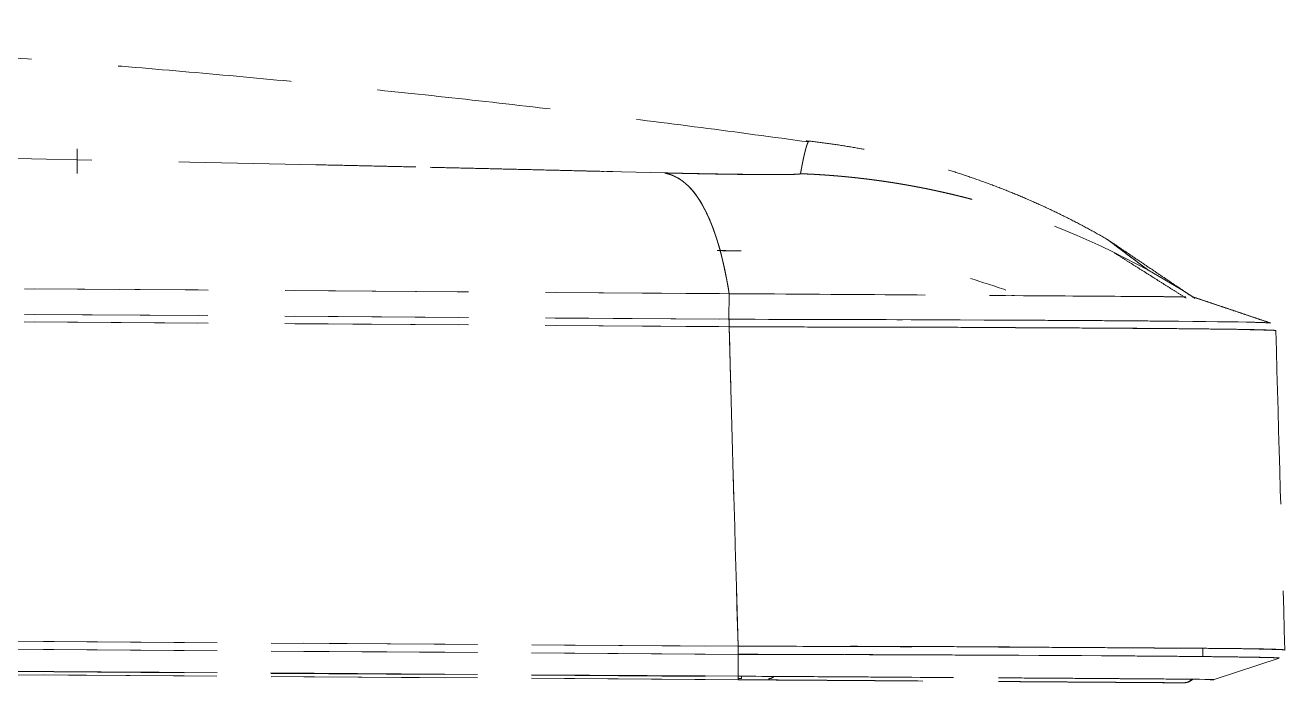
# Model space of a CAD drawing. Header units: millimetres. Extents: x 8883 to 11259, y -10160 to -6800.
# Drawn here: x 10500.89 to 10546.94, y -8196.76 to -8172.71 of the extents above; entities that cross this region are included whole.
import ezdxf

# ---------------------------------------------------------------- set-up
doc = ezdxf.new("R2010")
doc.units = ezdxf.units.MM
doc.linetypes.add('HIDDEN', pattern=[9.525, 6.35, -3.175])
doc.linetypes.add('HIDDEN2', pattern=[4.7625, 3.175, -1.5875])
doc.layers.add('HIDDEN', color=252, linetype='HIDDEN2', lineweight=13)

msp = doc.modelspace()

# ---------------------------------------------------------------- linework, layer by layer
at = {"layer": 'HIDDEN', "linetype": 'HIDDEN', "lineweight": 18}
for p, q in [((10367.517, -8181.432), (10526.621, -8182.533)), ((10526.62, -8183.741), (10367.503, -8182.641)), ((10367.503, -8182.641), (10526.62, -8183.741)), ((10526.615, -8183.467), (10367.509, -8182.366)), ((10367.509, -8182.366), (10526.615, -8183.467)), ((10502.797, -8182.368), (10502.797, -8182.368)), ((10502.798, -8182.368), (10502.798, -8182.368)), ((10504.337, -8182.379), (10502.798, -8182.368)), ((10502.799, -8182.368), (10502.799, -8182.368)), ((10504.338, -8182.379), (10504.338, -8182.378)), ((10526.621, -8182.533), (10526.615, -8183.467)), ((10526.615, -8183.467), (10526.621, -8182.533)), ((10545.848, -8183.416), (10543.573, -8182.65)), ((10526.62, -8183.741), (10526.949, -8195.428)), ((10526.949, -8195.428), (10367.012, -8194.322)), ((10367.012, -8194.322), (10526.949, -8195.428)), ((10367.003, -8194.616), (10526.952, -8195.723)), ((10526.952, -8195.723), (10367.003, -8194.616)), ((10526.948, -8196.522), (10366.997, -8195.416)), ((10366.997, -8195.416), (10526.948, -8196.522)), ((10366.997, -8195.431), (10526.95, -8196.538)), ((10526.953, -8195.7), (10526.955, -8195.428)), ((10526.947, -8196.651), (10367.004, -8195.544)), ((10526.952, -8195.723), (10526.948, -8196.522)), ((10546.729, -8195.859), (10544.352, -8196.642)), ((10544.352, -8196.642), (10546.729, -8195.859)), ((10546.729, -8195.859), (10546.729, -8195.859)), ((10527.07, -8196.608), (10526.946, -8196.607)), ((10526.948, -8196.522), (10526.948, -8196.538)), ((10527.07, -8196.608), (10527.07, -8196.534))]:
    msp.add_line(p, q, dxfattribs=at)
for centre, start, end in [((10528.059, -8196.314), 269.6038, 310.6038), ((10544.258, -8196.357), 269.6275, 288.2329)]:
    msp.add_arc(centre, 0.3, start, end, dxfattribs=at)
for points, degree in [([(10529.529, -8176.986), (10498.112, -8172.636), (10466.509, -8172.715)], 2), ([(10540.443, -8180.546), (10535.314, -8177.591), (10529.432, -8176.94)], 2), ([(10477.93, -8177.216), (10493.388, -8177.432), (10508.844, -8177.731), (10524.295, -8178.118)], 3), ([(10502.788, -8177.237), (10502.788, -8177.238), (10502.789, -8177.537), (10502.79, -8178.134)], 3), ([(10515.164, -8177.9), (10514.48, -8177.884), (10513.797, -8177.869), (10513.114, -8177.853)], 3), ([(10524.295, -8178.118), (10521.427, -8178.046), (10518.56, -8177.978), (10515.692, -8177.912)], 3), ([(10524.295, -8178.118), (10524.287, -8178.12), (10524.278, -8178.123), (10524.269, -8178.125)], 3), ([(10524.269, -8178.125), (10524.279, -8178.123), (10524.288, -8178.12), (10524.295, -8178.118)], 3), ([(10541.959, -8181.686), (10540.443, -8180.545)], 1), ([(10540.443, -8180.546), (10543.645, -8182.706)], 1), ([(10541.959, -8181.686), (10540.443, -8180.546)], 1), ([(10543.329, -8182.698), (10540.629, -8180.993)], 1), ([(10526.621, -8182.533), (10473.611, -8182.166), (10420.53, -8181.799), (10367.517, -8181.432)], 3), ([(10536.739, -8182.402), (10536.313, -8182.251), (10535.883, -8182.112), (10535.45, -8181.984)], 3), ([(10546.418, -8183.608), (10543.556, -8182.644)], 1), ([(10543.574, -8182.65), (10543.574, -8182.65), (10543.573, -8182.65), (10543.573, -8182.65)], 3), ([(10546.404, -8183.604), (10545.46, -8183.286), (10544.517, -8182.968), (10543.574, -8182.65)], 3), ([(10526.949, -8195.428), (10526.84, -8191.532), (10526.73, -8187.637), (10526.62, -8183.741)], 3), ([(10546.608, -8183.88), (10546.717, -8187.775), (10546.826, -8191.671), (10546.935, -8195.566)], 3), ([(10526.955, -8195.428), (10526.955, -8195.519), (10526.954, -8195.609), (10526.953, -8195.7)], 3), ([(10543.942, -8195.807), (10543.934, -8195.509)], 1), ([(10367.004, -8195.544), (10420.318, -8195.913), (10473.633, -8196.282), (10526.947, -8196.651)], 3), ([(10526.948, -8196.522), (10526.949, -8196.255), (10526.95, -8195.989), (10526.952, -8195.723)], 3), ([(10544.352, -8196.642), (10544.351, -8196.639), (10540.583, -8196.609), (10531.504, -8196.55), (10526.948, -8196.522)], 3), ([(10526.948, -8196.538), (10526.948, -8196.538), (10526.948, -8196.532), (10526.948, -8196.522)], 3), ([(10526.948, -8196.538), (10526.948, -8196.538), (10526.948, -8196.534), (10526.948, -8196.526)], 3), ([(10529.863, -8196.54), (10530.087, -8196.541), (10530.31, -8196.543), (10530.532, -8196.544)], 3), ([(10543.228, -8196.763), (10543.229, -8196.763), (10543.229, -8196.763), (10543.229, -8196.763)], 3), ([(10543.418, -8196.721), (10543.503, -8196.688), (10543.51, -8196.635)], 2), ([(10544.206, -8196.653), (10544.222, -8196.656), (10544.239, -8196.657), (10544.256, -8196.657)], 3), ([(10544.352, -8196.642), (10544.323, -8196.652), (10544.29, -8196.658), (10544.256, -8196.657)], 3)]:
    msp.add_open_spline(points, degree=degree, dxfattribs=at)
for points, knots in [([(10529.531, -8176.951), (10529.531, -8176.951), (10529.531, -8176.951), (10529.531, -8176.951), (10529.531, -8176.952), (10529.531, -8176.952), (10529.531, -8176.952), (10529.53, -8176.952), (10529.53, -8176.953), (10529.53, -8176.953), (10529.529, -8176.954), (10529.528, -8176.955), (10529.528, -8176.956), (10529.527, -8176.957), (10529.526, -8176.958), (10529.525, -8176.959), (10529.524, -8176.96), (10529.523, -8176.962), (10529.522, -8176.964), (10529.521, -8176.966), (10529.519, -8176.968), (10529.518, -8176.97), (10529.517, -8176.973), (10529.515, -8176.975), (10529.513, -8176.978), (10529.512, -8176.982), (10529.51, -8176.985), (10529.508, -8176.989), (10529.506, -8176.993), (10529.504, -8176.997), (10529.502, -8177.001), (10529.5, -8177.006), (10529.498, -8177.011), (10529.495, -8177.017), (10529.493, -8177.022), (10529.49, -8177.028), (10529.488, -8177.035), (10529.485, -8177.041), (10529.482, -8177.049), (10529.479, -8177.056), (10529.477, -8177.064), (10529.473, -8177.072), (10529.47, -8177.081), (10529.467, -8177.09), (10529.464, -8177.1), (10529.461, -8177.11), (10529.457, -8177.12), (10529.454, -8177.131), (10529.45, -8177.143), (10529.446, -8177.155), (10529.442, -8177.167), (10529.438, -8177.181), (10529.434, -8177.194), (10529.43, -8177.208), (10529.426, -8177.223), (10529.422, -8177.239), (10529.417, -8177.255), (10529.413, -8177.271), (10529.408, -8177.289), (10529.404, -8177.306), (10529.399, -8177.325), (10529.394, -8177.344), (10529.389, -8177.364), (10529.384, -8177.385), (10529.379, -8177.407), (10529.374, -8177.429), (10529.368, -8177.452), (10529.363, -8177.476), (10529.357, -8177.5), (10529.352, -8177.526), (10529.346, -8177.552), (10529.34, -8177.579), (10529.334, -8177.607), (10529.328, -8177.636), (10529.322, -8177.666), (10529.315, -8177.697), (10529.309, -8177.728), (10529.302, -8177.761), (10529.296, -8177.795), (10529.289, -8177.83), (10529.282, -8177.865), (10529.275, -8177.902), (10529.268, -8177.94), (10529.261, -8177.979), (10529.253, -8178.019), (10529.246, -8178.06), (10529.238, -8178.103), (10529.233, -8178.132), (10529.231, -8178.146)], [0, 0, 0, 0, 0.000068, 0.005523, 0.011127, 0.016883, 0.022788, 0.028844, 0.03505, 0.041406, 0.047912, 0.054569, 0.061376, 0.068333, 0.075441, 0.082699, 0.090107, 0.097665, 0.105374, 0.113233, 0.121242, 0.129401, 0.137711, 0.146171, 0.154781, 0.163541, 0.172452, 0.181512, 0.190724, 0.200085, 0.209597, 0.219258, 0.229071, 0.239033, 0.249145, 0.259408, 0.269821, 0.280385, 0.291098, 0.301962, 0.312976, 0.32414, 0.335454, 0.346919, 0.358534, 0.370299, 0.382214, 0.39428, 0.406495, 0.418861, 0.431377, 0.444043, 0.45686, 0.469826, 0.482943, 0.49621, 0.509627, 0.523194, 0.536912, 0.550779, 0.564797, 0.578965, 0.593283, 0.607751, 0.622369, 0.637137, 0.652056, 0.667124, 0.682343, 0.697711, 0.71323, 0.728899, 0.744718, 0.760687, 0.776806, 0.793075, 0.809494, 0.826063, 0.842781, 0.85965, 0.876669, 0.893838, 0.911157, 0.928626, 0.946245, 0.964013, 0.981932, 1, 1, 1, 1]), ([(10511.508, -8177.818), (10511.617, -8177.82), (10512.045, -8177.83), (10512.793, -8177.846), (10513.752, -8177.868), (10514.542, -8177.886), (10515.013, -8177.896), (10515.165, -8177.9)], [0, 0, 0, 0, 0.089399, 0.351526, 0.613648, 0.875766, 1, 1, 1, 1]), ([(10515.693, -8177.912), (10516.005, -8177.919), (10516.636, -8177.934), (10517.586, -8177.956), (10518.545, -8177.978), (10519.503, -8178.001), (10520.461, -8178.024), (10521.42, -8178.047), (10522.378, -8178.071), (10523.337, -8178.094), (10523.975, -8178.11), (10524.295, -8178.118)], [0, 0, 0, 0, 0.108633, 0.220061, 0.331486, 0.44291, 0.554332, 0.665752, 0.77717, 0.888586, 1, 1, 1, 1]), ([(10524.269, -8178.125), (10524.275, -8178.127), (10524.287, -8178.129), (10524.305, -8178.132), (10524.322, -8178.136), (10524.34, -8178.14), (10524.358, -8178.145), (10524.375, -8178.149), (10524.393, -8178.154), (10524.41, -8178.159), (10524.428, -8178.164), (10524.445, -8178.17), (10524.462, -8178.175), (10524.479, -8178.181), (10524.497, -8178.188), (10524.514, -8178.194), (10524.531, -8178.2), (10524.548, -8178.207), (10524.565, -8178.214), (10524.581, -8178.221), (10524.598, -8178.229), (10524.615, -8178.236), (10524.631, -8178.244), (10524.648, -8178.252), (10524.664, -8178.261), (10524.681, -8178.269), (10524.697, -8178.278), (10524.714, -8178.287), (10524.73, -8178.296), (10524.746, -8178.305), (10524.762, -8178.315), (10524.778, -8178.324), (10524.794, -8178.334), (10524.81, -8178.345), (10524.826, -8178.355), (10524.842, -8178.366), (10524.858, -8178.376), (10524.873, -8178.387), (10524.889, -8178.399), (10524.904, -8178.41), (10524.92, -8178.422), (10524.935, -8178.433), (10524.951, -8178.445), (10524.966, -8178.458), (10524.981, -8178.47), (10524.996, -8178.483), (10525.012, -8178.495), (10525.027, -8178.508), (10525.042, -8178.522), (10525.057, -8178.535), (10525.071, -8178.549), (10525.086, -8178.563), (10525.101, -8178.577), (10525.116, -8178.591), (10525.13, -8178.605), (10525.145, -8178.62), (10525.159, -8178.634), (10525.174, -8178.649), (10525.188, -8178.665), (10525.202, -8178.68), (10525.217, -8178.696), (10525.231, -8178.711), (10525.245, -8178.727), (10525.259, -8178.743), (10525.273, -8178.76), (10525.287, -8178.776), (10525.301, -8178.793), (10525.315, -8178.81), (10525.328, -8178.827), (10525.342, -8178.844), (10525.356, -8178.861), (10525.369, -8178.879), (10525.383, -8178.897), (10525.396, -8178.915), (10525.41, -8178.933), (10525.423, -8178.951), (10525.436, -8178.97), (10525.45, -8178.989), (10525.463, -8179.007), (10525.476, -8179.026), (10525.489, -8179.046), (10525.502, -8179.065), (10525.515, -8179.085), (10525.527, -8179.105), (10525.54, -8179.124), (10525.553, -8179.145), (10525.566, -8179.165), (10525.578, -8179.185), (10525.591, -8179.206), (10525.603, -8179.227), (10525.616, -8179.248), (10525.628, -8179.269), (10525.64, -8179.29), (10525.652, -8179.312), (10525.665, -8179.334), (10525.677, -8179.356), (10525.689, -8179.378), (10525.701, -8179.4), (10525.713, -8179.422), (10525.724, -8179.445), (10525.736, -8179.467), (10525.748, -8179.49), (10525.76, -8179.513), (10525.771, -8179.537), (10525.783, -8179.56), (10525.794, -8179.584), (10525.806, -8179.607), (10525.817, -8179.631), (10525.828, -8179.655), (10525.84, -8179.679), (10525.851, -8179.704), (10525.862, -8179.728), (10525.873, -8179.753), (10525.884, -8179.778), (10525.895, -8179.803), (10525.906, -8179.828), (10525.917, -8179.853), (10525.928, -8179.879), (10525.938, -8179.904), (10525.949, -8179.93), (10525.96, -8179.956), (10525.97, -8179.982), (10525.981, -8180.009), (10525.991, -8180.035), (10526.001, -8180.062), (10526.012, -8180.088), (10526.022, -8180.115), (10526.032, -8180.142), (10526.042, -8180.169), (10526.052, -8180.197), (10526.062, -8180.224), (10526.072, -8180.252), (10526.082, -8180.28), (10526.092, -8180.308), (10526.102, -8180.336), (10526.111, -8180.364), (10526.121, -8180.392), (10526.131, -8180.421), (10526.14, -8180.45), (10526.15, -8180.479), (10526.159, -8180.508), (10526.168, -8180.537), (10526.178, -8180.566), (10526.187, -8180.595), (10526.196, -8180.625), (10526.205, -8180.655), (10526.214, -8180.685), (10526.223, -8180.715), (10526.232, -8180.745), (10526.241, -8180.775), (10526.25, -8180.805), (10526.258, -8180.836), (10526.267, -8180.867), (10526.276, -8180.898), (10526.284, -8180.928), (10526.293, -8180.96), (10526.301, -8180.991), (10526.31, -8181.022), (10526.318, -8181.054), (10526.326, -8181.085), (10526.335, -8181.117), (10526.343, -8181.149), (10526.351, -8181.181), (10526.359, -8181.214), (10526.367, -8181.246), (10526.375, -8181.278), (10526.383, -8181.311), (10526.39, -8181.344), (10526.398, -8181.377), (10526.406, -8181.41), (10526.414, -8181.443), (10526.421, -8181.476), (10526.429, -8181.509), (10526.436, -8181.543), (10526.444, -8181.577), (10526.451, -8181.61), (10526.458, -8181.644), (10526.465, -8181.678), (10526.473, -8181.713), (10526.48, -8181.747), (10526.487, -8181.781), (10526.494, -8181.816), (10526.501, -8181.851), (10526.508, -8181.885), (10526.514, -8181.92), (10526.521, -8181.955), (10526.528, -8181.991), (10526.534, -8182.026), (10526.541, -8182.061), (10526.548, -8182.097), (10526.554, -8182.132), (10526.56, -8182.168), (10526.567, -8182.204), (10526.573, -8182.24), (10526.579, -8182.276), (10526.586, -8182.313), (10526.592, -8182.349), (10526.598, -8182.385), (10526.604, -8182.422), (10526.61, -8182.459), (10526.616, -8182.496), (10526.619, -8182.52), (10526.621, -8182.533)], [0, 0, 0, 0, 0.005434, 0.010863, 0.016287, 0.021707, 0.027123, 0.032533, 0.03794, 0.043342, 0.048739, 0.054132, 0.05952, 0.064904, 0.070284, 0.075658, 0.081029, 0.086395, 0.091756, 0.097113, 0.102466, 0.107814, 0.113157, 0.118497, 0.123831, 0.129161, 0.134487, 0.139809, 0.145125, 0.150438, 0.155746, 0.16105, 0.166349, 0.171644, 0.176934, 0.18222, 0.187501, 0.192778, 0.198051, 0.203319, 0.208583, 0.213843, 0.219098, 0.224348, 0.229595, 0.234837, 0.240074, 0.245307, 0.250536, 0.25576, 0.26098, 0.266196, 0.271407, 0.276614, 0.281816, 0.287015, 0.292208, 0.297398, 0.302583, 0.307763, 0.31294, 0.318111, 0.323279, 0.328442, 0.333601, 0.338756, 0.343906, 0.349052, 0.354193, 0.35933, 0.364463, 0.369591, 0.374715, 0.379835, 0.38495, 0.390062, 0.395168, 0.400271, 0.405369, 0.410463, 0.415552, 0.420637, 0.425718, 0.430794, 0.435866, 0.440934, 0.445998, 0.451057, 0.456112, 0.461162, 0.466208, 0.47125, 0.476288, 0.481321, 0.48635, 0.491375, 0.496395, 0.501411, 0.506423, 0.511431, 0.516434, 0.521433, 0.526427, 0.531418, 0.536404, 0.541385, 0.546363, 0.551336, 0.556305, 0.561269, 0.56623, 0.571186, 0.576137, 0.581085, 0.586028, 0.590967, 0.595902, 0.600832, 0.605758, 0.61068, 0.615598, 0.620511, 0.62542, 0.630325, 0.635225, 0.640122, 0.645014, 0.649902, 0.654785, 0.659665, 0.66454, 0.66941, 0.674277, 0.679139, 0.683998, 0.688851, 0.693701, 0.698547, 0.703388, 0.708225, 0.713058, 0.717886, 0.72271, 0.727531, 0.732347, 0.737158, 0.741966, 0.746769, 0.751568, 0.756363, 0.761154, 0.76594, 0.770723, 0.775501, 0.780275, 0.785045, 0.78981, 0.794572, 0.799329, 0.804082, 0.808831, 0.813576, 0.818317, 0.823053, 0.827786, 0.832514, 0.837238, 0.841958, 0.846674, 0.851385, 0.856093, 0.860796, 0.865495, 0.870191, 0.874882, 0.879569, 0.884251, 0.88893, 0.893605, 0.898275, 0.902942, 0.907604, 0.912262, 0.916917, 0.921567, 0.926213, 0.930855, 0.935493, 0.940127, 0.944756, 0.949382, 0.954004, 0.958622, 0.963235, 0.967845, 0.972451, 0.977052, 0.98165, 0.986243, 0.990833, 0.995418, 1, 1, 1, 1]), ([(10526.621, -8182.533), (10526.41, -8181.185), (10526.098, -8180.127), (10525.303, -8178.648), (10524.819, -8178.226), (10524.269, -8178.125)], [0, 0, 0, 0, 0.5, 0.5, 1, 1, 1, 1]), ([(10529.231, -8178.146), (10529.231, -8178.147), (10529.23, -8178.147), (10529.23, -8178.148), (10529.229, -8178.149), (10529.228, -8178.149), (10529.227, -8178.15), (10529.225, -8178.151), (10529.223, -8178.152), (10529.221, -8178.152), (10529.218, -8178.153), (10529.215, -8178.154), (10529.212, -8178.154), (10529.209, -8178.155), (10529.206, -8178.156), (10529.202, -8178.156), (10529.197, -8178.157), (10529.193, -8178.157), (10529.188, -8178.158), (10529.183, -8178.159), (10529.178, -8178.159), (10529.173, -8178.16), (10529.167, -8178.16), (10529.161, -8178.161), (10529.154, -8178.161), (10529.148, -8178.162), (10529.141, -8178.162), (10529.133, -8178.163), (10529.126, -8178.163), (10529.118, -8178.164), (10529.11, -8178.164), (10529.102, -8178.165), (10529.093, -8178.165), (10529.084, -8178.166), (10529.075, -8178.166), (10529.066, -8178.167), (10529.056, -8178.167), (10529.046, -8178.167), (10529.036, -8178.168), (10529.025, -8178.168), (10529.014, -8178.169), (10529.003, -8178.169), (10528.992, -8178.169), (10528.98, -8178.17), (10528.968, -8178.17), (10528.956, -8178.17), (10528.944, -8178.171), (10528.931, -8178.171), (10528.918, -8178.171), (10528.904, -8178.171), (10528.891, -8178.172), (10528.877, -8178.172), (10528.82, -8178.173), (10528.707, -8178.175), (10528.519, -8178.176), (10528.301, -8178.176), (10528.055, -8178.176), (10527.857, -8178.175), (10527.725, -8178.174), (10527.671, -8178.174), (10527.615, -8178.173), (10527.559, -8178.173), (10527.503, -8178.172), (10527.447, -8178.172), (10527.39, -8178.172), (10527.332, -8178.171), (10527.274, -8178.17), (10527.216, -8178.17), (10527.157, -8178.169), (10527.098, -8178.169), (10527.038, -8178.168), (10526.978, -8178.167), (10526.917, -8178.167), (10526.857, -8178.166), (10526.795, -8178.165), (10526.733, -8178.164), (10526.671, -8178.164), (10526.608, -8178.163), (10526.545, -8178.162), (10526.482, -8178.161), (10526.418, -8178.16), (10526.353, -8178.159), (10526.288, -8178.158), (10526.223, -8178.157), (10526.157, -8178.156), (10526.091, -8178.155), (10526.024, -8178.154), (10525.957, -8178.153), (10525.89, -8178.152), (10525.822, -8178.15), (10525.754, -8178.149), (10525.685, -8178.148), (10525.616, -8178.147), (10525.546, -8178.145), (10525.476, -8178.144), (10525.405, -8178.143), (10525.334, -8178.141), (10525.263, -8178.14), (10525.191, -8178.138), (10525.119, -8178.137), (10525.046, -8178.135), (10524.973, -8178.134), (10524.899, -8178.132), (10524.825, -8178.13), (10524.751, -8178.129), (10524.676, -8178.127), (10524.601, -8178.125), (10524.525, -8178.124), (10524.449, -8178.122), (10524.372, -8178.12), (10524.321, -8178.119), (10524.295, -8178.118)], [0, 0, 0, 0, 0.005149, 0.010284, 0.015405, 0.020513, 0.025608, 0.03069, 0.03576, 0.040817, 0.045863, 0.050896, 0.055918, 0.060929, 0.065929, 0.070918, 0.075897, 0.080866, 0.085824, 0.090773, 0.095713, 0.100644, 0.105566, 0.110479, 0.115385, 0.120282, 0.125172, 0.130054, 0.13493, 0.139799, 0.144661, 0.149517, 0.154367, 0.159212, 0.164051, 0.168885, 0.173715, 0.178541, 0.183362, 0.188179, 0.192993, 0.197804, 0.202612, 0.207418, 0.212221, 0.217022, 0.221822, 0.22662, 0.231417, 0.236214, 0.24101, 0.245806, 0.250602, 0.299416, 0.348511, 0.398203, 0.448798, 0.500585, 0.510448, 0.520262, 0.530026, 0.539744, 0.549417, 0.559047, 0.568635, 0.578184, 0.587696, 0.597172, 0.606614, 0.616024, 0.625405, 0.634758, 0.644085, 0.653389, 0.66267, 0.671932, 0.681177, 0.690406, 0.699622, 0.708826, 0.718021, 0.727209, 0.736393, 0.745573, 0.754753, 0.763934, 0.773119, 0.782309, 0.791507, 0.800716, 0.809936, 0.81917, 0.828421, 0.83769, 0.846979, 0.856291, 0.865627, 0.87499, 0.884381, 0.893803, 0.903257, 0.912745, 0.92227, 0.931833, 0.941436, 0.951081, 0.96077, 0.970505, 0.980287, 0.990118, 1, 1, 1, 1]), ([(10524.295, -8178.118), (10524.307, -8178.118), (10524.331, -8178.119), (10524.367, -8178.12), (10524.405, -8178.121), (10524.445, -8178.122), (10524.487, -8178.123), (10524.531, -8178.124), (10524.576, -8178.125), (10524.624, -8178.126), (10524.673, -8178.127), (10524.724, -8178.128), (10524.777, -8178.13), (10524.831, -8178.131), (10524.887, -8178.132), (10524.945, -8178.133), (10525.005, -8178.135), (10525.066, -8178.136), (10525.13, -8178.137), (10525.194, -8178.139), (10525.336, -8178.142), (10525.539, -8178.146), (10525.789, -8178.151), (10526.001, -8178.154), (10526.181, -8178.158), (10526.358, -8178.161), (10526.555, -8178.164), (10526.788, -8178.167), (10527.059, -8178.171), (10527.334, -8178.174), (10527.581, -8178.176), (10527.822, -8178.178), (10528.099, -8178.179), (10528.353, -8178.178), (10528.551, -8178.177), (10528.676, -8178.176), (10528.772, -8178.175), (10528.849, -8178.173), (10528.92, -8178.171), (10528.993, -8178.169), (10529.067, -8178.166), (10529.119, -8178.163), (10529.152, -8178.161), (10529.17, -8178.159), (10529.186, -8178.158), (10529.198, -8178.156), (10529.208, -8178.155), (10529.216, -8178.153), (10529.221, -8178.152), (10529.226, -8178.15), (10529.228, -8178.149), (10529.23, -8178.148), (10529.231, -8178.147), (10529.231, -8178.146)], [0, 0, 0, 0, 0.004437, 0.009113, 0.014026, 0.019177, 0.024566, 0.030193, 0.036058, 0.04216, 0.048501, 0.055079, 0.061896, 0.06895, 0.076242, 0.083771, 0.091539, 0.099543, 0.107786, 0.116266, 0.124983, 0.163438, 0.197086, 0.225932, 0.249979, 0.272272, 0.300534, 0.33477, 0.374984, 0.424429, 0.466097, 0.499981, 0.55323, 0.624952, 0.664635, 0.698696, 0.727139, 0.749967, 0.77348, 0.802151, 0.835984, 0.874982, 0.889692, 0.903733, 0.917107, 0.929811, 0.941846, 0.953212, 0.963909, 0.973936, 0.983293, 0.991982, 1, 1, 1, 1]), ([(10529.231, -8178.146), (10531.736, -8178.239), (10534.245, -8178.665), (10539.088, -8180.177), (10541.421, -8181.263), (10543.573, -8182.65)], [0, 0, 0, 0, 0.5, 0.5, 1, 1, 1, 1]), ([(10529.231, -8178.146), (10529.258, -8178.147), (10529.314, -8178.15), (10529.398, -8178.153), (10529.481, -8178.157), (10529.564, -8178.161), (10529.648, -8178.165), (10529.731, -8178.169), (10529.814, -8178.174), (10529.897, -8178.179), (10529.98, -8178.184), (10530.063, -8178.19), (10530.146, -8178.195), (10530.229, -8178.201), (10530.312, -8178.207), (10530.395, -8178.214), (10530.477, -8178.22), (10530.56, -8178.227), (10530.642, -8178.234), (10530.725, -8178.242), (10530.807, -8178.249), (10530.889, -8178.257), (10530.971, -8178.265), (10531.053, -8178.273), (10531.135, -8178.282), (10531.217, -8178.29), (10531.299, -8178.299), (10531.381, -8178.308), (10531.462, -8178.318), (10531.544, -8178.327), (10531.625, -8178.337), (10531.707, -8178.347), (10531.788, -8178.358), (10531.869, -8178.368), (10531.95, -8178.379), (10532.031, -8178.39), (10532.112, -8178.401), (10532.193, -8178.412), (10532.273, -8178.424), (10532.354, -8178.436), (10532.434, -8178.448), (10532.515, -8178.46), (10532.595, -8178.473), (10532.675, -8178.485), (10532.755, -8178.498), (10532.835, -8178.511), (10532.915, -8178.525), (10532.995, -8178.538), (10533.075, -8178.552), (10533.154, -8178.566), (10533.234, -8178.58), (10533.313, -8178.595), (10533.392, -8178.609), (10533.471, -8178.624), (10533.55, -8178.639), (10533.629, -8178.654), (10533.708, -8178.67), (10533.786, -8178.685), (10533.865, -8178.701), (10533.943, -8178.717), (10534.022, -8178.734), (10534.1, -8178.75), (10534.178, -8178.767), (10534.256, -8178.784), (10534.333, -8178.801), (10534.411, -8178.818), (10534.489, -8178.835), (10534.566, -8178.853), (10534.643, -8178.871), (10534.72, -8178.889), (10534.798, -8178.907), (10534.874, -8178.926), (10534.951, -8178.944), (10535.028, -8178.963), (10535.104, -8178.982), (10535.181, -8179.001), (10535.257, -8179.021), (10535.333, -8179.04), (10535.409, -8179.06), (10535.485, -8179.08), (10535.561, -8179.1), (10535.636, -8179.121), (10535.712, -8179.141), (10535.787, -8179.162), (10535.862, -8179.183), (10535.937, -8179.204), (10536.012, -8179.225), (10536.087, -8179.247), (10536.162, -8179.268), (10536.236, -8179.29), (10536.31, -8179.312), (10536.384, -8179.334), (10536.459, -8179.357), (10536.532, -8179.379), (10536.606, -8179.402), (10536.68, -8179.425), (10536.753, -8179.448), (10536.826, -8179.471), (10536.874, -8179.486), (10536.897, -8179.494)], [0, 0, 0, 0, 0.010775, 0.021543, 0.032302, 0.043053, 0.053797, 0.064531, 0.075258, 0.085976, 0.096686, 0.107387, 0.11808, 0.128765, 0.13944, 0.150107, 0.160766, 0.171415, 0.182056, 0.192688, 0.20331, 0.213924, 0.224529, 0.235124, 0.245711, 0.256288, 0.266856, 0.277415, 0.287964, 0.298504, 0.309034, 0.319555, 0.330066, 0.340567, 0.351059, 0.361541, 0.372014, 0.382476, 0.392929, 0.403371, 0.413804, 0.424227, 0.434639, 0.445042, 0.455434, 0.465816, 0.476188, 0.486549, 0.4969, 0.507241, 0.517571, 0.527891, 0.5382, 0.548499, 0.558787, 0.569064, 0.579331, 0.589587, 0.599832, 0.610066, 0.62029, 0.630502, 0.640704, 0.650894, 0.661074, 0.671242, 0.681399, 0.691546, 0.701681, 0.711804, 0.721917, 0.732018, 0.742108, 0.752186, 0.762253, 0.772309, 0.782353, 0.792386, 0.802407, 0.812416, 0.822414, 0.832401, 0.842375, 0.852338, 0.862289, 0.872229, 0.882157, 0.892072, 0.901976, 0.911868, 0.921749, 0.931617, 0.941473, 0.951317, 0.96115, 0.97097, 0.980778, 0.990574, 1, 1, 1, 1]), ([(10526.178, -8180.956), (10526.186, -8180.956), (10526.205, -8180.956), (10526.234, -8180.957), (10526.266, -8180.957), (10526.297, -8180.958), (10526.329, -8180.958), (10526.36, -8180.959), (10526.391, -8180.959), (10526.422, -8180.959), (10526.453, -8180.96), (10526.483, -8180.96), (10526.514, -8180.961), (10526.544, -8180.961), (10526.575, -8180.962), (10526.605, -8180.962), (10526.635, -8180.962), (10526.665, -8180.963), (10526.695, -8180.963), (10526.725, -8180.964), (10526.755, -8180.964), (10526.785, -8180.964), (10526.814, -8180.965), (10526.844, -8180.965), (10526.873, -8180.965), (10526.902, -8180.966), (10526.931, -8180.966), (10526.96, -8180.966), (10526.985, -8180.967), (10526.999, -8180.967), (10527.005, -8180.967)], [0, 0, 0, 0, 0.028986, 0.065341, 0.101699, 0.13806, 0.174427, 0.210802, 0.247188, 0.283585, 0.319996, 0.356423, 0.392869, 0.429335, 0.465823, 0.502335, 0.538874, 0.575441, 0.612038, 0.648667, 0.685331, 0.722032, 0.75877, 0.795549, 0.83237, 0.869235, 0.906147, 0.943107, 0.980116, 1, 1, 1, 1]), ([(10527.057, -8180.97), (10526.987, -8180.969), (10526.839, -8180.967), (10526.628, -8180.964), (10526.425, -8180.961), (10526.282, -8180.959), (10526.198, -8180.957), (10526.178, -8180.957)], [0, 0, 0, 0, 0.254359, 0.527494, 0.729425, 0.933358, 1, 1, 1, 1]), ([(10543.312, -8182.648), (10543.095, -8182.647), (10542.12, -8182.64), (10538.94, -8182.618), (10533.27, -8182.578), (10528.84, -8182.548), (10526.621, -8182.533)], [0, 0, 0, 0, 0.156252, 0.437501, 0.718751, 1, 1, 1, 1]), ([(10526.621, -8182.533), (10531.059, -8182.563), (10535.481, -8182.594), (10541.738, -8182.637), (10543.573, -8182.65), (10543.573, -8182.65)], [0, 0, 0, 0, 0.5, 0.5, 1, 1, 1, 1]), ([(10526.615, -8183.467), (10526.615, -8183.476), (10526.616, -8183.49), (10526.617, -8183.526), (10526.617, -8183.547), (10526.618, -8183.596), (10526.619, -8183.623), (10526.62, -8183.681), (10526.62, -8183.711), (10526.62, -8183.741)], [0, 0, 0, 0, 0.25, 0.25, 0.5, 0.5, 0.75, 0.75, 1, 1, 1, 1]), ([(10526.615, -8183.467), (10529.188, -8183.479), (10532.375, -8183.48), (10535.902, -8183.496), (10537.596, -8183.505), (10539.167, -8183.513), (10540.633, -8183.522), (10541.962, -8183.532), (10543.124, -8183.542), (10544.124, -8183.553), (10544.959, -8183.563), (10545.616, -8183.575), (10546.222, -8183.591), (10546.403, -8183.601), (10546.404, -8183.604)], [0, 0, 0, 0, 0.247052, 0.310294, 0.373537, 0.436779, 0.500021, 0.563264, 0.626506, 0.689748, 0.75299, 0.816233, 0.879475, 1, 1, 1, 1]), ([(10526.62, -8183.741), (10526.62, -8183.684), (10526.619, -8183.622), (10526.617, -8183.522), (10526.616, -8183.485), (10526.615, -8183.467)], [0, 0, 0, 0, 0.5, 0.5, 1, 1, 1, 1]), ([(10546.404, -8183.604), (10546.401, -8183.578), (10542.117, -8183.518), (10531.795, -8183.477), (10526.615, -8183.467)], [0, 0, 0, 0, 0.499976, 1, 1, 1, 1]), ([(10546.608, -8183.88), (10546.608, -8183.876), (10546.425, -8183.866), (10545.814, -8183.848), (10545.15, -8183.836), (10544.307, -8183.826), (10543.297, -8183.815), (10542.122, -8183.805), (10540.78, -8183.794), (10539.298, -8183.785), (10537.711, -8183.777), (10535.999, -8183.768), (10532.437, -8183.753), (10529.219, -8183.752), (10526.62, -8183.741)], [0, 0, 0, 0, 0.120446, 0.183709, 0.246972, 0.310236, 0.373499, 0.436762, 0.500026, 0.563289, 0.626552, 0.689816, 0.753079, 1, 1, 1, 1]), ([(10526.62, -8183.741), (10527.257, -8183.744), (10527.895, -8183.746), (10529.166, -8183.751), (10529.8, -8183.753), (10531.059, -8183.757), (10531.684, -8183.758), (10532.921, -8183.762), (10533.533, -8183.764), (10534.737, -8183.768), (10535.33, -8183.77), (10536.492, -8183.774), (10537.061, -8183.776), (10538.171, -8183.781), (10538.711, -8183.784), (10539.759, -8183.79), (10540.266, -8183.793), (10541.243, -8183.8), (10541.704, -8183.803), (10542.565, -8183.811), (10542.966, -8183.815), (10543.706, -8183.822), (10544.045, -8183.826), (10544.659, -8183.834), (10544.935, -8183.838), (10545.423, -8183.846), (10545.634, -8183.85), (10545.995, -8183.857), (10546.144, -8183.861), (10546.38, -8183.867), (10546.467, -8183.87), (10546.581, -8183.876), (10546.609, -8183.878), (10546.608, -8183.88)], [0, 0, 0, 0, 0.0625, 0.0625, 0.125, 0.125, 0.1875, 0.1875, 0.25, 0.25, 0.3125, 0.3125, 0.375, 0.375, 0.4375, 0.4375, 0.5, 0.5, 0.5625, 0.5625, 0.625, 0.625, 0.6875, 0.6875, 0.75, 0.75, 0.8125, 0.8125, 0.875, 0.875, 0.9375, 0.9375, 1, 1, 1, 1]), ([(10546.935, -8195.566), (10546.936, -8195.56), (10546.896, -8195.554), (10546.741, -8195.544), (10546.625, -8195.539), (10546.326, -8195.53), (10546.142, -8195.526), (10545.715, -8195.519), (10545.471, -8195.516), (10544.934, -8195.51), (10544.64, -8195.507), (10544.011, -8195.502), (10543.676, -8195.5), (10542.977, -8195.495), (10542.611, -8195.493), (10542.048, -8195.49), (10541.857, -8195.489), (10541.472, -8195.486), (10541.277, -8195.485), (10540.689, -8195.481), (10540.272, -8195.478), (10539.389, -8195.471), (10538.922, -8195.467), (10537.937, -8195.46), (10537.419, -8195.457), (10536.332, -8195.45), (10535.762, -8195.446), (10534.574, -8195.44), (10533.954, -8195.438), (10532.668, -8195.433), (10532.001, -8195.431), (10530.624, -8195.428), (10529.915, -8195.427), (10528.458, -8195.427), (10527.711, -8195.427), (10526.949, -8195.428)], [0, 0, 0, 0, 0.0625, 0.0625, 0.125, 0.125, 0.1875, 0.1875, 0.25, 0.25, 0.3125, 0.3125, 0.375, 0.375, 0.4375, 0.4375, 0.46875, 0.46875, 0.5, 0.5, 0.5625, 0.5625, 0.625, 0.625, 0.6875, 0.6875, 0.75, 0.75, 0.8125, 0.8125, 0.875, 0.875, 0.9375, 0.9375, 1, 1, 1, 1]), ([(10526.949, -8195.428), (10528.218, -8195.427), (10530.799, -8195.432), (10533.918, -8195.447), (10536.33, -8195.456), (10538.038, -8195.464), (10539.623, -8195.473), (10541.103, -8195.483), (10542.443, -8195.492), (10543.615, -8195.502), (10544.635, -8195.513), (10546.302, -8195.536), (10546.934, -8195.546), (10546.935, -8195.566)], [0, 0, 0, 0, 0.120498, 0.246991, 0.310237, 0.373484, 0.436731, 0.499977, 0.563224, 0.626471, 0.689717, 0.752964, 1, 1, 1, 1]), ([(10546.729, -8195.859), (10546.729, -8195.84), (10546.103, -8195.831), (10544.455, -8195.809), (10543.446, -8195.799), (10542.286, -8195.789), (10540.959, -8195.779), (10539.494, -8195.77), (10537.925, -8195.761), (10536.234, -8195.752), (10533.846, -8195.743), (10530.76, -8195.728), (10528.206, -8195.721), (10526.952, -8195.722)], [0, 0, 0, 0, 0.246919, 0.310182, 0.373445, 0.436708, 0.499971, 0.563234, 0.626497, 0.68976, 0.753023, 0.879549, 1, 1, 1, 1]), ([(10526.952, -8195.723), (10526.952, -8195.723), (10532.13, -8195.733), (10542.445, -8195.775), (10546.727, -8195.834), (10546.729, -8195.859)], [0, 0, 0, 0, 0.000052, 0.500026, 1, 1, 1, 1]), ([(10526.949, -8196.535), (10526.948, -8196.569), (10526.948, -8196.596), (10526.947, -8196.64), (10526.947, -8196.65), (10526.947, -8196.651)], [0, 0, 0, 0, 0.43656, 0.43656, 1, 1, 1, 1]), ([(10543.228, -8196.763), (10543.219, -8196.763), (10541.515, -8196.751), (10536.918, -8196.72), (10535.124, -8196.707), (10531.166, -8196.68), (10529.1, -8196.665), (10526.947, -8196.651)], [0, 0, 0, 0, 0.5, 0.5, 0.75, 0.75, 1, 1, 1, 1]), ([(10532.828, -8196.691), (10532.757, -8196.691), (10532.57, -8196.689), (10532.274, -8196.687), (10531.953, -8196.685), (10531.633, -8196.683), (10531.255, -8196.68), (10530.755, -8196.677), (10530.098, -8196.672), (10529.549, -8196.668), (10529.167, -8196.666), (10529.006, -8196.665), (10528.848, -8196.664), (10528.692, -8196.663), (10528.54, -8196.662), (10528.39, -8196.661), (10528.244, -8196.66), (10528.1, -8196.659), (10527.96, -8196.658), (10527.822, -8196.657), (10527.688, -8196.656), (10527.557, -8196.655), (10527.429, -8196.654), (10527.304, -8196.653), (10527.182, -8196.652), (10527.063, -8196.651), (10526.985, -8196.651), (10526.947, -8196.651)], [0, 0, 0, 0, 0.038361, 0.101281, 0.158061, 0.208715, 0.269303, 0.355465, 0.46733, 0.604898, 0.632318, 0.659219, 0.685601, 0.711462, 0.736802, 0.761619, 0.785913, 0.809683, 0.832929, 0.85565, 0.877846, 0.899517, 0.920663, 0.941285, 0.961381, 0.980953, 1, 1, 1, 1]), ([(10526.947, -8196.651), (10526.968, -8196.651), (10527.012, -8196.651), (10527.078, -8196.651), (10527.146, -8196.652), (10527.215, -8196.652), (10527.286, -8196.653), (10527.358, -8196.653), (10527.432, -8196.654), (10527.508, -8196.654), (10527.585, -8196.655), (10527.663, -8196.656), (10527.744, -8196.656), (10527.826, -8196.657), (10527.909, -8196.657), (10527.994, -8196.658), (10528.081, -8196.658), (10528.169, -8196.659), (10528.259, -8196.66), (10528.35, -8196.66), (10528.443, -8196.661), (10528.537, -8196.662), (10528.633, -8196.662), (10528.731, -8196.663), (10528.829, -8196.664), (10528.93, -8196.664), (10529.032, -8196.665), (10529.135, -8196.666), (10529.24, -8196.666), (10529.347, -8196.667), (10529.454, -8196.668), (10529.564, -8196.669), (10529.674, -8196.669), (10529.787, -8196.67), (10529.9, -8196.671), (10530.015, -8196.672), (10530.214, -8196.673), (10530.505, -8196.675), (10530.895, -8196.678), (10531.31, -8196.681), (10531.749, -8196.684), (10532.211, -8196.687), (10532.694, -8196.69), (10533.132, -8196.693), (10533.517, -8196.696), (10533.842, -8196.698), (10534.163, -8196.7), (10534.481, -8196.703), (10534.794, -8196.705), (10535.104, -8196.707), (10535.409, -8196.709), (10535.71, -8196.711), (10535.945, -8196.713), (10536.127, -8196.714), (10536.265, -8196.715), (10536.427, -8196.716), (10536.612, -8196.717), (10536.821, -8196.719), (10537.051, -8196.72), (10537.302, -8196.722), (10537.572, -8196.724), (10537.86, -8196.726), (10538.164, -8196.728), (10538.487, -8196.73), (10538.835, -8196.733), (10539.215, -8196.735), (10539.625, -8196.738), (10540.058, -8196.741), (10540.424, -8196.744), (10540.721, -8196.746), (10540.947, -8196.747), (10541.169, -8196.749), (10541.384, -8196.75), (10541.592, -8196.752), (10541.792, -8196.753), (10541.98, -8196.754), (10542.154, -8196.756), (10542.309, -8196.757), (10542.448, -8196.758), (10542.571, -8196.759), (10542.679, -8196.759), (10542.774, -8196.76), (10542.857, -8196.761), (10542.928, -8196.761), (10542.989, -8196.761), (10543.04, -8196.762), (10543.083, -8196.762), (10543.119, -8196.762), (10543.148, -8196.763), (10543.171, -8196.763), (10543.189, -8196.763), (10543.202, -8196.763), (10543.212, -8196.763), (10543.22, -8196.763), (10543.224, -8196.763), (10543.227, -8196.763), (10543.228, -8196.763), (10543.228, -8196.763), (10543.228, -8196.763)], [0, 0, 0, 0, 0.00252, 0.005103, 0.007748, 0.010456, 0.013227, 0.01606, 0.018956, 0.021915, 0.024936, 0.02802, 0.031167, 0.034377, 0.037649, 0.040983, 0.044381, 0.04784, 0.051363, 0.054948, 0.058595, 0.062305, 0.066077, 0.069912, 0.073809, 0.077769, 0.08179, 0.085874, 0.09002, 0.094228, 0.098499, 0.102831, 0.107225, 0.111681, 0.116198, 0.120778, 0.125419, 0.14, 0.15569, 0.172482, 0.190369, 0.209346, 0.22942, 0.250599, 0.264588, 0.278545, 0.292472, 0.306372, 0.320247, 0.334095, 0.347914, 0.361702, 0.375456, 0.380751, 0.387258, 0.394978, 0.403909, 0.414049, 0.425394, 0.437939, 0.451682, 0.466627, 0.482782, 0.500163, 0.519476, 0.541623, 0.566611, 0.594426, 0.624997, 0.641755, 0.658864, 0.676334, 0.694173, 0.712391, 0.731001, 0.750015, 0.768401, 0.786139, 0.803221, 0.819641, 0.835394, 0.850474, 0.86488, 0.878609, 0.891661, 0.904035, 0.915734, 0.926759, 0.937109, 0.946786, 0.95579, 0.964121, 0.971781, 0.978768, 0.985083, 0.990727, 0.995699, 1, 1, 1, 1]), ([(10526.948, -8196.522), (10528.104, -8196.529), (10529.814, -8196.539), (10532.017, -8196.553), (10533.627, -8196.563), (10535.174, -8196.573), (10536.637, -8196.583), (10538.01, -8196.592), (10539.285, -8196.6), (10540.442, -8196.609), (10541.801, -8196.618), (10543.144, -8196.629), (10543.812, -8196.635), (10544.036, -8196.637), (10544.043, -8196.637)], [0, 0, 0, 0, 0.14214, 0.213211, 0.284282, 0.355353, 0.426424, 0.497495, 0.568565, 0.639636, 0.710707, 0.852848, 0.994991, 1, 1, 1, 1]), ([(10543.228, -8196.763), (10543.287, -8196.764), (10543.351, -8196.754), (10543.468, -8196.708), (10543.521, -8196.676), (10543.567, -8196.635)], [0, 0, 0, 0, 0.528943, 0.528943, 1, 1, 1, 1]), ([(10543.567, -8196.635), (10543.56, -8196.641), (10543.553, -8196.648), (10543.532, -8196.664), (10543.519, -8196.674), (10543.477, -8196.702), (10543.447, -8196.717), (10543.417, -8196.729)], [0, 0, 0, 0, 0.156604, 0.156604, 0.43776, 0.43776, 1, 1, 1, 1])]:
    msp.add_open_spline(points, degree=3, knots=knots, dxfattribs=at)
msp.add_rational_spline([(10526.947, -8196.651), (10526.947, -8196.651), (10526.948, -8196.554)], [0.996518724987, 0.935446568263, 0.924558412107], degree=2, dxfattribs=at)

doc.saveas('drawing.dxf')
